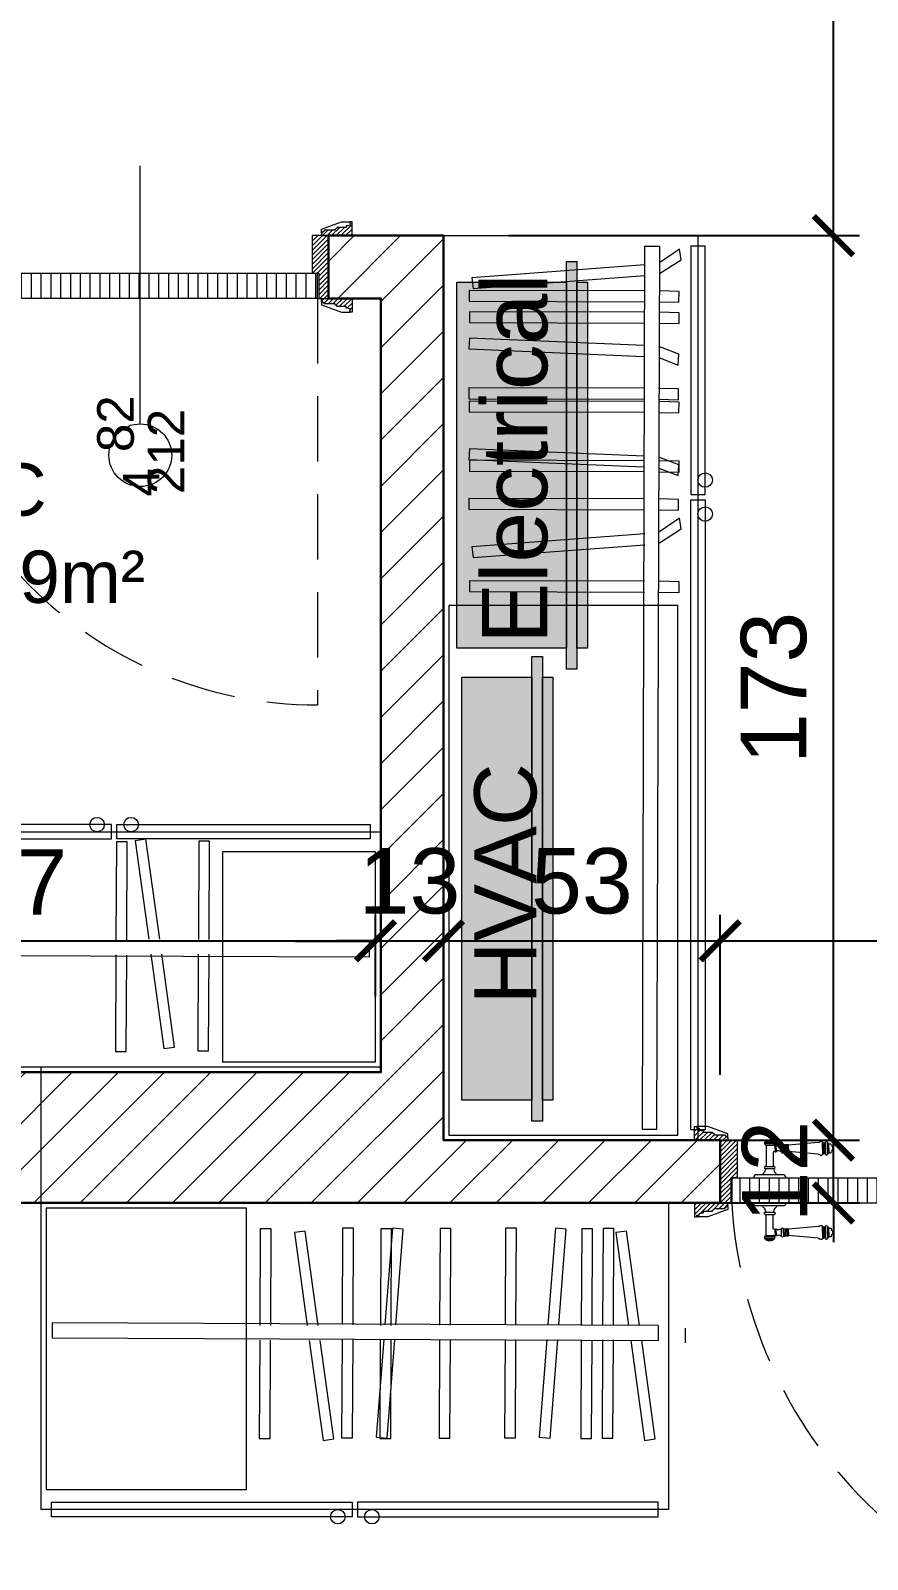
# Model space of a CAD drawing. Header units: centimetres. Extents: x 99002 to 104403, y -55119 to -48358.
# Drawn here: x 100245.4 to 100405.4, y -51680.5 to -51388.1 of the extents above; entities that cross this region are included whole.
import ezdxf

# ---------------------------------------------------------------- set-up
doc = ezdxf.new("R2010")
doc.units = ezdxf.units.CM
doc.header["$LTSCALE"] = 50
doc.header["$MEASUREMENT"] = 0
doc.linetypes.add('CACHE', pattern=[0.375, 0.25, -0.125])
doc.layers.get('0').update_dxf_attribs({"color": 8})
for name, color, linetype in [('BORD', 5, 'Continuous'), ('COTE 50ème', 1, 'Continuous'), ('TEXTE', 7, 'Continuous')]:
    doc.layers.add(name, color=color, linetype=linetype)
doc.layers.add('DEMOL', color=7, linetype='Continuous', lineweight=60, true_color=0xb38600)
doc.layers.add('KASETAT_Pen_No__176', color=7, linetype='Continuous', lineweight=15, true_color=0x93a0c6)
for name, color, linetype, lineweight in [('door', 44, 'Continuous', 5), ('KASETAT_Pen_No__22', 8, 'Continuous', 50), ('KASETAT_Pen_No__75', 6, 'Continuous', 20), ('MACONNERIE COUPE', 7, 'Continuous', 30), ('MACONNERIE HACHURE', 253, 'Continuous', 13), ('mobilimi', 8, 'Continuous', 9)]:
    doc.layers.add(name, color=color, linetype=linetype, lineweight=lineweight)
doc.styles.add('GENERATED_STYLE_1', font='arial.ttf')
doc.styles.add('RS_TEXT_1.50', font='arial.ttf', dxfattribs={"height": 12.5})
doc.styles.add('RS_TXT_50', font='arial.ttf', dxfattribs={"height": 12.5})
doc.dimstyles.new('RS_50CM_LINEAIRE', dxfattribs={"dimscale": 5, "dimtxt": 12.5, "dimasz": 1.5, "dimexe": 1, "dimexo": 2.5, "dimgap": 1, "dimtad": 1, "dimdec": 1, "dimrnd": 0.5, "dimdsep": 46, "dimtxsty": 'RS_TXT_50', "dimblk1": 'ARCHTICK', "dimblk2": 'ARCHTICK', "dimsah": 1, "dimcen": 2.5, "dimdle": 1, "dimclrt": 4, "dimadec": 0, "dimazin": 2, "dimtfac": 1, "dimtdec": 1, "dimtix": 1, "dimtmove": 2, "dimatfit": 3, "dimfxl": 1, "dimtolj": 1, "dimtzin": 0, "dimarcsym": 0})

# ---------------------------------------------------------------- blocks, each defined once
blk = doc.blocks.new('_ArchTick')
at = {"color": 0, "linetype": 'ByBlock', "const_width": 0.15}
blk.add_lwpolyline([(-0.5, -0.5), (0.5, 0.5)], dxfattribs=at)
blk = doc.blocks.new('*D997')
at = {"layer": 'COTE 50ème', "color": 0, "lineweight": -2, "ltscale": 0.5, "transparency": 16777216}
for p, q in [((100164.34, -51561.4), (100164.34, -51557.23)), ((100311.34, -51572.86), (100311.34, -51557.23)), ((100159.34, -51562.23), (100316.34, -51562.23))]:
    blk.add_line(p, q, dxfattribs=at)
at = {"layer": 'Defpoints', "color": 0, "ltscale": 0.5, "transparency": 16777216}
for p in [(100311.34, -51562.23), (100164.34, -51573.9), (100311.34, -51585.36)]:
    blk.add_point(p, dxfattribs=at)
at = {"layer": 'COTE 50ème', "color": 0, "lineweight": -2, "ltscale": 0.5, "transparency": 16777216, "xscale": 7.5, "yscale": 7.5, "zscale": 7.5, "rotation": 180}
blk.add_blockref('_ArchTick', (100164.34, -51562.23), dxfattribs=at)
at = {"layer": 'COTE 50ème', "color": 0, "lineweight": -2, "ltscale": 0.5, "transparency": 16777216, "xscale": 7.5, "yscale": 7.5, "zscale": 7.5}
blk.add_blockref('_ArchTick', (100311.34, -51562.23), dxfattribs=at)
at = {"layer": 'COTE 50ème', "color": 4, "ltscale": 0.5, "transparency": 16777216, "insert": (100237.84, -51550.95), "char_height": 12.5, "attachment_point": 5, "style": 'RS_TXT_50'}
blk.add_mtext('\\A1;147', dxfattribs=at)
blk = doc.blocks.new('*D998')
at = {"layer": 'COTE 50ème', "color": 0, "lineweight": -2, "ltscale": 0.5, "transparency": 16777216}
for p, q in [((100311.34, -51572.86), (100311.34, -51557.23)), ((100324.34, -51569.15), (100324.34, -51557.23)), ((100311.34, -51562.23), (100303.84, -51562.23)), ((100311.34, -51562.23), (100324.34, -51562.23)), ((100324.34, -51562.23), (100331.84, -51562.23))]:
    blk.add_line(p, q, dxfattribs=at)
at = {"layer": 'Defpoints', "color": 0, "ltscale": 0.5, "transparency": 16777216}
for p in [(100324.34, -51562.23), (100324.34, -51581.65), (100311.34, -51585.36)]:
    blk.add_point(p, dxfattribs=at)
at = {"layer": 'COTE 50ème', "color": 0, "lineweight": -2, "ltscale": 0.5, "transparency": 16777216, "xscale": 7.5, "yscale": 7.5, "zscale": 7.5}
blk.add_blockref('_ArchTick', (100311.34, -51562.23), dxfattribs=at)
at = {"layer": 'COTE 50ème', "color": 0, "lineweight": -2, "ltscale": 0.5, "transparency": 16777216, "xscale": 7.5, "yscale": 7.5, "zscale": 7.5, "rotation": 180}
blk.add_blockref('_ArchTick', (100324.34, -51562.23), dxfattribs=at)
at = {"layer": 'COTE 50ème', "color": 4, "ltscale": 0.5, "transparency": 16777216, "insert": (100317.84, -51550.84), "char_height": 12.5, "attachment_point": 5, "style": 'RS_TXT_50'}
blk.add_mtext('\\A1;13', dxfattribs=at)
blk = doc.blocks.new('*D999')
at = {"layer": 'COTE 50ème', "color": 0, "lineweight": -2, "ltscale": 0.5, "transparency": 16777216}
for p, q in [((100324.34, -51569.15), (100324.34, -51557.23)), ((100377.21, -51587.86), (100377.21, -51557.23)), ((100319.34, -51562.23), (100382.21, -51562.23))]:
    blk.add_line(p, q, dxfattribs=at)
at = {"layer": 'Defpoints', "color": 0, "ltscale": 0.5, "transparency": 16777216}
for p in [(100377.21, -51562.23), (100324.34, -51581.65), (100377.21, -51600.36)]:
    blk.add_point(p, dxfattribs=at)
at = {"layer": 'COTE 50ème', "color": 0, "lineweight": -2, "ltscale": 0.5, "transparency": 16777216, "xscale": 7.5, "yscale": 7.5, "zscale": 7.5, "rotation": 180}
blk.add_blockref('_ArchTick', (100324.34, -51562.23), dxfattribs=at)
at = {"layer": 'COTE 50ème', "color": 0, "lineweight": -2, "ltscale": 0.5, "transparency": 16777216, "xscale": 7.5, "yscale": 7.5, "zscale": 7.5}
blk.add_blockref('_ArchTick', (100377.21, -51562.23), dxfattribs=at)
at = {"layer": 'COTE 50ème', "color": 4, "ltscale": 0.5, "transparency": 16777216, "insert": (100350.78, -51550.84), "char_height": 12.5, "attachment_point": 5, "style": 'RS_TXT_50'}
blk.add_mtext('\\A1;53', dxfattribs=at)
blk = doc.blocks.new('*D1000')
at = {"layer": 'COTE 50ème', "color": 0, "lineweight": -2, "ltscale": 0.5, "transparency": 16777216}
for p, q in [((100377.21, -51587.86), (100377.21, -51557.23)), ((100469.34, -51587.86), (100469.34, -51557.23)), ((100372.21, -51562.23), (100474.34, -51562.23))]:
    blk.add_line(p, q, dxfattribs=at)
at = {"layer": 'Defpoints', "color": 0, "ltscale": 0.5, "transparency": 16777216}
for p in [(100469.34, -51562.23), (100377.21, -51600.36), (100469.34, -51600.36)]:
    blk.add_point(p, dxfattribs=at)
at = {"layer": 'COTE 50ème', "color": 0, "lineweight": -2, "ltscale": 0.5, "transparency": 16777216, "xscale": 7.5, "yscale": 7.5, "zscale": 7.5, "rotation": 180}
blk.add_blockref('_ArchTick', (100377.21, -51562.23), dxfattribs=at)
at = {"layer": 'COTE 50ème', "color": 0, "lineweight": -2, "ltscale": 0.5, "transparency": 16777216, "xscale": 7.5, "yscale": 7.5, "zscale": 7.5}
blk.add_blockref('_ArchTick', (100469.34, -51562.23), dxfattribs=at)
at = {"layer": 'COTE 50ème', "color": 4, "ltscale": 0.5, "transparency": 16777216, "insert": (100423.28, -51550.84), "char_height": 12.5, "attachment_point": 5, "style": 'RS_TXT_50'}
blk.add_mtext('\\A1;92', dxfattribs=at)
blk = doc.blocks.new('door900')
at = {"color": 0}
for p, q in [((-9.3, 67.7), (9.3, 67.7)), ((9.3, 65.2), (-9.3, 65.2)), ((-6.8, 71.5), (-6.8, 70.2)), ((-5.5, 71.5), (-6.8, 71.5)), ((-6.8, 70.2), (6.8, 70.2)), ((-6.8, 62.7), (-6.8, 24)), ((-6.8, 62.7), (6.8, 62.7)), ((-5.5, 71.5), (5.5, 71.5)), ((5.5, 71.5), (6.8, 71.5)), ((6.8, 71.5), (6.8, 70.2)), ((8.7, 62.7), (6.8, 62.7)), ((10.5, 56.8), (10.5, 62.5)), ((12.7, 56.8), (12.7, 62.5)), ((22.5, 63.8), (22.5, 49.8)), ((26.5, 56.8), (26.5, 63.8)), ((26.5, 63.8), (29.1, 63.8)), ((26.5, 63.8), (29.1, 63.8)), ((29.1, 63.8), (29.1, 62.8)), ((29.1, 62.8), (29.1, 56.8)), ((31.1, 62.8), (31.1, 56.8)), ((34.1, 56.8), (34.1, 62.8)), ((34.1, 62.8), (34.1, 56.8)), ((92.8, 68.1), (36.2, 62.8)), ((36.2, 56.8), (36.2, 62.8)), ((101.2, 67.3), (103.2, 68)), ((101.2, 56.8), (101.2, 67.3)), ((103.2, 68), (103.2, 67.7)), ((103.2, 56.8), (103.2, 68)), ((106.5, 68), (105.5, 67.3)), ((105.5, 56.8), (105.5, 67.3)), ((106.5, 56.8), (106.5, 68)), ((110.7, 68), (111.8, 67.3)), ((110.7, 56.8), (110.7, 68)), ((111.8, 56.8), (111.8, 67.3)), ((111.8, 66.2), (113.3, 66.2)), ((113.3, 56.8), (113.3, 66.2)), ((120.5, 56.8), (120.5, 58.6)), ((6.8, 49.1), (6.8, 24)), ((8.7, 50.9), (8.7, 50.9)), ((10.5, 56.8), (10.5, 51.1)), ((12.7, 56.8), (12.7, 51.1)), ((26.5, 56.8), (26.5, 49.8)), ((26.5, 49.8), (29.1, 49.8)), ((26.5, 49.8), (29.1, 49.8)), ((29.1, 50.8), (29.1, 56.8)), ((29.1, 50.8), (29.1, 49.8)), ((29.1, 49.8), (29.1, 49.8)), ((31.1, 50.8), (31.1, 56.8)), ((34.1, 50.8), (34.1, 56.8)), ((34.1, 56.8), (34.1, 50.8)), ((36.2, 56.8), (36.2, 50.8)), ((92.8, 45.5), (36.2, 50.8)), ((101.2, 56.8), (101.2, 46.3)), ((101.2, 46.3), (103.2, 45.7)), ((103.2, 56.8), (103.2, 46.3)), ((103.2, 45.9), (103.2, 45.7)), ((105.5, 56.8), (105.5, 46.3)), ((106.5, 45.7), (105.5, 46.3)), ((106.5, 56.8), (106.5, 45.7)), ((110.7, 56.8), (110.7, 45.7)), ((110.7, 45.7), (111.8, 46.3)), ((111.8, 56.8), (111.8, 46.3)), ((111.8, 47.5), (113.3, 47.5)), ((113.3, 56.8), (113.3, 47.5)), ((120.5, 56.8), (120.5, 55)), ((-30, 3), (-30, 0)), ((30, 0), (-30, 0)), ((27, 6), (-27, 6)), ((-8.3, 22.3), (8.3, 22.3)), ((-8.3, 18.3), (8.3, 18.3)), ((30, 3), (30, 0))]:
    blk.add_line(p, q, dxfattribs=at)
for centre, radius, start, end in [((-9.3, 66.5), 1.25, 90, 270), ((-6.8, 67.7), 2.51, 90.115, 179.885), ((-6.8, 65.2), 2.51, 180.115, 269.885), ((0, 64), 9.29, 53.4104, 126.5896), ((6.8, 67.7), 2.51, 0.115, 89.885), ((6.8, 65.2), 2.51, 270.115, 359.885), ((8.6, 64.9), 2.15, 272.7029, 297.6142), ((9.3, 66.5), 1.25, 270, 90), ((10, 62.5), 0.561, 3.7097, 127.9634), ((11.6, 62.5), 1.1, 0.0106, 179.9894), ((16.7, 70.5), 8.83, 243.5466, 311.3694), ((24.5, 63.7), 2.01, 4.1469, 175.8531), ((30.1, 62.8), 1.03, 0, 180.0014), ((32.6, 62.8), 1.48, 0, 180), ((35.2, 62.8), 1.03, 0, 180), ((32.6, 62.8), 1.48, 1.563306237032948e-10, 2.08440831604393e-10), ((93.1, 72.5), 4.4, 266.3976, 315.6468), ((98.3, 67.4), 2.89, 358.3861, 135.6468), ((104.3, 67.6), 1.15, 170.914, 348.1019), ((108.6, 68), 2.1, 0, 180), ((115.5, 62.5), 2.84, 13.4568, 140.4953), ((127.9, 65.2), 9.88, 191.9991, 221.6757), ((120.5, 56.8), 1.79, 0, 90), ((8.7, 49), 1.91, 88.7426, 178.1515), ((8.6, 48.8), 2.15, 62.3858, 87.2971), ((10, 51.1), 0.561, 232.0366, 356.2903), ((11.6, 51.1), 1.1, 180.0106, 359.9894), ((16.7, 43.2), 8.83, 48.6306, 116.4534), ((24.5, 50), 2.01, 184.1469, 355.8531), ((30.1, 50.8), 1.03, 179.9972, 0), ((32.6, 50.8), 1.48, 180, 0), ((35.2, 50.8), 1.03, 180, 0), ((93.1, 41.1), 4.4, 44.3532, 93.6024), ((98.3, 46.2), 2.89, 224.3532, 1.6139), ((104.3, 46.1), 1.15, 11.8981, 189.086), ((108.6, 45.7), 2.1, 180, 0), ((115.5, 51.2), 2.84, 219.5047, 346.5432), ((127.9, 48.5), 9.88, 138.3243, 168.0009), ((120.5, 56.8), 1.79, 270, 0), ((-27, 3), 3, 90, 180), ((-6.8, 6), 6, 130.5908, 180), ((-16.6, 16.6), 8.41, 314.3689, 12.0705), ((-8.3, 20.3), 2, 90, 270), ((-8.5, 24), 1.71, 275.059, 359.7825), ((8.5, 24), 1.71, 180.2175, 264.941), ((16.6, 16.6), 8.41, 167.9295, 225.6311), ((8.3, 20.3), 2, 270, 90), ((6.8, 6), 6, 0, 49.4092), ((27, 3), 3, 0, 90)]:
    blk.add_arc(centre, radius, start, end, dxfattribs=at)
blk = doc.blocks.new('*D1020')
at = {"layer": 'COTE 50ème', "color": 0, "lineweight": -2, "ltscale": 0.5, "transparency": 16777216}
for p, q in [((99929.34, -51670.82), (99929.34, -51709.55)), ((99924.34, -51704.55), (100484.34, -51704.55)), ((100479.34, -51707.13), (100479.34, -51709.55))]:
    blk.add_line(p, q, dxfattribs=at)
at = {"layer": 'Defpoints', "color": 0, "ltscale": 0.5, "transparency": 16777216}
for p in [(99929.34, -51658.32), (100479.34, -51694.63), (100479.34, -51704.55)]:
    blk.add_point(p, dxfattribs=at)
at = {"layer": 'COTE 50ème', "color": 0, "lineweight": -2, "ltscale": 0.5, "transparency": 16777216, "xscale": 7.5, "yscale": 7.5, "zscale": 7.5, "rotation": 180}
blk.add_blockref('_ArchTick', (99929.34, -51704.55), dxfattribs=at)
at = {"layer": 'COTE 50ème', "color": 0, "lineweight": -2, "ltscale": 0.5, "transparency": 16777216, "xscale": 7.5, "yscale": 7.5, "zscale": 7.5}
blk.add_blockref('_ArchTick', (100479.34, -51704.55), dxfattribs=at)
at = {"layer": 'COTE 50ème', "color": 4, "ltscale": 0.5, "transparency": 16777216, "insert": (100204.34, -51693.17), "char_height": 12.5, "attachment_point": 5, "style": 'RS_TXT_50'}
blk.add_mtext('\\A1;550', dxfattribs=at)
blk = doc.blocks.new('*D1092')
at = {"layer": 'COTE 50ème', "color": 0, "lineweight": -2, "ltscale": 0.5, "transparency": 16777216}
for p, q in [((100398.88, -51600.36), (100398.88, -51592.86)), ((100363.28, -51600.36), (100403.88, -51600.36)), ((100398.88, -51612.36), (100398.88, -51600.36)), ((100366.3, -51612.36), (100403.88, -51612.36)), ((100398.88, -51612.36), (100398.88, -51619.86))]:
    blk.add_line(p, q, dxfattribs=at)
at = {"layer": 'Defpoints', "color": 0, "ltscale": 0.5, "transparency": 16777216}
for p in [(100350.78, -51600.36), (100398.88, -51600.36), (100353.8, -51612.36)]:
    blk.add_point(p, dxfattribs=at)
at = {"layer": 'COTE 50ème', "color": 0, "lineweight": -2, "ltscale": 0.5, "transparency": 16777216, "xscale": 7.5, "yscale": 7.5, "zscale": 7.5}
for p, rotation in [((100398.88, -51600.36), 270), ((100398.88, -51612.36), 90)]:
    blk.add_blockref('_ArchTick', p, dxfattribs=dict(at, rotation=rotation))
at = {"layer": 'COTE 50ème', "color": 4, "ltscale": 0.5, "transparency": 16777216, "insert": (100387.61, -51606.36), "char_height": 12.5, "attachment_point": 5, "rotation": 90, "style": 'RS_TXT_50'}
blk.add_mtext('\\A1;12', dxfattribs=at)
blk = doc.blocks.new('*D1093')
at = {"layer": 'COTE 50ème', "color": 0, "lineweight": -2, "ltscale": 0.5, "transparency": 16777216}
for p, q in [((100398.88, -51605.36), (100398.88, -51422.36)), ((100336.84, -51427.36), (100403.88, -51427.36)), ((100363.28, -51600.36), (100403.88, -51600.36))]:
    blk.add_line(p, q, dxfattribs=at)
at = {"layer": 'Defpoints', "color": 0, "ltscale": 0.5, "transparency": 16777216}
for p in [(100324.34, -51427.36), (100398.88, -51427.36), (100350.78, -51600.36)]:
    blk.add_point(p, dxfattribs=at)
at = {"layer": 'COTE 50ème', "color": 0, "lineweight": -2, "ltscale": 0.5, "transparency": 16777216, "xscale": 7.5, "yscale": 7.5, "zscale": 7.5}
for p, rotation in [((100398.88, -51427.36), 90), ((100398.88, -51600.36), 270)]:
    blk.add_blockref('_ArchTick', p, dxfattribs=dict(at, rotation=rotation))
at = {"layer": 'COTE 50ème', "color": 4, "ltscale": 0.5, "transparency": 16777216, "insert": (100387.5, -51513.86), "char_height": 12.5, "attachment_point": 5, "rotation": 90, "style": 'RS_TXT_50'}
blk.add_mtext('\\A1;173', dxfattribs=at)
blk = doc.blocks.new('*D1094')
at = {"layer": 'COTE 50ème', "color": 0, "lineweight": -2, "ltscale": 0.5, "transparency": 16777216}
for p, q in [((100398.88, -51432.36), (100398.88, -51312.36)), ((100406.33, -51317.36), (100393.88, -51317.36)), ((100336.84, -51427.36), (100403.88, -51427.36))]:
    blk.add_line(p, q, dxfattribs=at)
at = {"layer": 'Defpoints', "color": 0, "ltscale": 0.5, "transparency": 16777216}
for p in [(100398.88, -51317.36), (100418.83, -51317.36), (100324.34, -51427.36)]:
    blk.add_point(p, dxfattribs=at)
at = {"layer": 'COTE 50ème', "color": 0, "lineweight": -2, "ltscale": 0.5, "transparency": 16777216, "xscale": 7.5, "yscale": 7.5, "zscale": 7.5}
for p, rotation in [((100398.88, -51317.36), 90), ((100398.88, -51427.36), 270)]:
    blk.add_blockref('_ArchTick', p, dxfattribs=dict(at, rotation=rotation))
at = {"layer": 'COTE 50ème', "color": 4, "ltscale": 0.5, "transparency": 16777216, "insert": (100387.5, -51372.36), "char_height": 12.5, "attachment_point": 5, "rotation": 90, "style": 'RS_TXT_50'}
blk.add_mtext('\\A1;110', dxfattribs=at)

msp = doc.modelspace()

# ---------------------------------------------------------------- hatches: boundary and pattern name
at = {"layer": 'door'}
h = msp.add_hatch(dxfattribs=at)
h.set_pattern_fill('ANSI31', color=256, scale=5, angle=1080)
h.set_pattern_definition([(45, (-47596.91494, 3877.60796), (-0.4419417382, 0.4419417382), [])])
edge = h.paths.add_edge_path()
edge.add_line((100306.09, -51425.48), (100305.68, -51425.48))
edge.add_line((100305.68, -51425.48), (100305.68, -51425.79))
edge.add_line((100305.68, -51425.79), (100303.91, -51425.79))
edge.add_line((100303.91, -51425.79), (100303.91, -51426))
edge.add_arc((100303.91, -51426.31), 0.314, 450, 540)
edge.add_line((100303.6, -51426.31), (100301.5, -51426.31))
edge.add_line((100301.5, -51426.31), (100301.5, -51426.52))
edge.add_arc((100301.5, -51426.84), 0.314, 450, 540)
edge.add_line((100301.19, -51426.84), (100300.98, -51426.84))
edge.add_line((100300.98, -51426.84), (100300.98, -51427.36))
edge.add_line((100300.98, -51427.36), (100306.84, -51427.36))
edge.add_line((100306.84, -51427.36), (100306.84, -51424.74))
edge.add_line((100306.84, -51424.74), (100306.43, -51424.74))
edge.add_line((100306.43, -51424.74), (100306.43, -51425.06))
edge.add_line((100306.43, -51425.06), (100306.51, -51425.06))
edge.add_arc((100306.09, -51425.06), 0.419, 270, 360, ccw=False)
h.paths.add_polyline_path([(100302.34, -51427.36), (100299.2, -51427.36), (100299.2, -51434.54), (100300.46, -51434.54), (100300.46, -51439.36), (100302.34, -51439.36)])
edge = h.paths.add_edge_path()
edge.add_line((100306.09, -51441.25), (100305.68, -51441.25))
edge.add_line((100305.68, -51441.25), (100305.68, -51440.93))
edge.add_line((100305.68, -51440.93), (100303.91, -51440.93))
edge.add_line((100303.91, -51440.93), (100303.91, -51440.72))
edge.add_arc((100303.91, -51440.41), 0.314, 180, 270, ccw=False)
edge.add_line((100303.6, -51440.41), (100301.5, -51440.41))
edge.add_line((100301.5, -51440.41), (100301.5, -51440.2))
edge.add_arc((100301.5, -51439.89), 0.314, 180, 270, ccw=False)
edge.add_line((100301.19, -51439.89), (100300.98, -51439.89))
edge.add_line((100300.98, -51439.89), (100300.98, -51439.36))
edge.add_line((100300.98, -51439.36), (100306.84, -51439.36))
edge.add_line((100306.84, -51439.36), (100306.84, -51441.98))
edge.add_line((100306.84, -51441.98), (100306.43, -51441.98))
edge.add_line((100306.43, -51441.98), (100306.43, -51441.67))
edge.add_line((100306.43, -51441.67), (100306.51, -51441.67))
edge.add_arc((100306.09, -51441.67), 0.419, 360, 450)
h = msp.add_hatch(dxfattribs=at)
h.set_pattern_fill('ANSI31', color=256, scale=15, angle=585)
h.set_pattern_definition([(270, (145901.7883, 47925.0404), (1.875, -2e-15), [])])
h.paths.add_polyline_path([(100300.25, -51434.6), (100222.45, -51434.6), (100222.45, -51439.31), (100300.25, -51439.31)])
h = msp.add_hatch(dxfattribs=at)
h.set_pattern_fill('ANSI31', color=256, scale=5, angle=1080)
h.set_pattern_definition([(45, (-46284.5816, 13486.6811), (-0.4419417382, 0.4419417382), [])])
h.paths.add_polyline_path([(100377.34, -51600.36), (100380.48, -51600.36), (100380.48, -51607.54), (100379.23, -51607.54), (100379.23, -51612.36), (100377.34, -51612.36)])
edge = h.paths.add_edge_path()
edge.add_line((100373.59, -51598.48), (100374.01, -51598.48))
edge.add_line((100374.01, -51598.48), (100374.01, -51598.79))
edge.add_line((100374.01, -51598.79), (100375.77, -51598.79))
edge.add_line((100375.77, -51598.79), (100375.77, -51599))
edge.add_arc((100375.77, -51599.31), 0.314, 0, 90, ccw=False)
edge.add_line((100376.08, -51599.31), (100378.18, -51599.31))
edge.add_line((100378.18, -51599.31), (100378.18, -51599.52))
edge.add_arc((100378.18, -51599.84), 0.314, 0, 90, ccw=False)
edge.add_line((100378.49, -51599.84), (100378.7, -51599.84))
edge.add_line((100378.7, -51599.84), (100378.7, -51600.36))
edge.add_line((100378.7, -51600.36), (100372.34, -51600.36))
edge.add_line((100372.34, -51600.36), (100372.34, -51597.74))
edge.add_line((100372.34, -51597.74), (100372.75, -51597.74))
edge.add_line((100372.75, -51597.74), (100372.75, -51598.06))
edge.add_line((100372.75, -51598.06), (100373.17, -51598.06))
edge.add_arc((100373.59, -51598.06), 0.419, 180, 270)
edge = h.paths.add_edge_path()
edge.add_line((100373.59, -51614.25), (100374.01, -51614.25))
edge.add_line((100374.01, -51614.25), (100374.01, -51613.93))
edge.add_line((100374.01, -51613.93), (100375.77, -51613.93))
edge.add_line((100375.77, -51613.93), (100375.77, -51613.72))
edge.add_arc((100375.77, -51613.41), 0.314, 270, 360)
edge.add_line((100376.08, -51613.41), (100378.18, -51613.41))
edge.add_line((100378.18, -51613.41), (100378.18, -51613.2))
edge.add_arc((100378.18, -51612.89), 0.314, 270, 360)
edge.add_line((100378.49, -51612.89), (100378.7, -51612.89))
edge.add_line((100378.7, -51612.89), (100378.7, -51612.36))
edge.add_line((100378.7, -51612.36), (100372.34, -51612.36))
edge.add_line((100372.34, -51612.36), (100372.34, -51614.98))
edge.add_line((100372.34, -51614.98), (100372.75, -51614.98))
edge.add_line((100372.75, -51614.98), (100372.75, -51614.67))
edge.add_line((100372.75, -51614.67), (100373.17, -51614.67))
edge.add_arc((100373.59, -51614.67), 0.419, 90, 180, ccw=False)
h = msp.add_hatch(dxfattribs=at)
h.set_pattern_fill('ANSI31', color=256, scale=15, angle=585)
h.set_pattern_definition([(270, (147224.1335, 57534.1135), (1.875, -2e-15), [])])
h.paths.add_polyline_path([(100467.25, -51607.6), (100379.44, -51607.6), (100379.44, -51612.31), (100467.25, -51612.31)])
at = {"layer": 'KASETAT_Pen_No__176', "linetype": 'Continuous', "lineweight": 0, "true_color": 0x2776bb}
msp.add_hatch(color=152, dxfattribs=at).paths.add_polyline_path([(100351.84, -51436.28), (100351.84, -51506.28), (100349.84, -51506.28), (100349.84, -51510.28), (100347.84, -51510.28), (100347.84, -51506.28), (100326.84, -51506.28), (100326.84, -51436.28), (100347.84, -51436.28), (100347.84, -51432.28), (100349.84, -51432.28), (100349.84, -51436.28)])
at = {"layer": 'KASETAT_Pen_No__75', "linetype": 'Continuous', "lineweight": 0, "true_color": 0xbf00bf}
msp.add_hatch(color=212, dxfattribs=at).paths.add_polyline_path([(100345.24, -51511.82), (100345.24, -51592.72), (100343.24, -51592.72), (100343.24, -51596.72), (100341.24, -51596.72), (100341.24, -51592.72), (100327.84, -51592.72), (100327.84, -51511.82), (100341.24, -51511.82), (100341.24, -51507.82), (100343.24, -51507.82), (100343.24, -51511.82)])
at = {"layer": 'MACONNERIE HACHURE'}
h = msp.add_hatch(dxfattribs=at)
h.set_pattern_fill('ANSI31', color=256, scale=50, style=0)
h.set_pattern_definition([(45, (0, 5835.283), (-4.41941738, 4.41941738), [])])
h.paths.add_polyline_path([(101144.34, -51327.36), (101124.34, -51327.36), (101124.34, -51297.36), (101144.34, -51297.36)])
h.paths.add_polyline_path([(100644.34, -51327.36), (100664.34, -51327.36), (100664.34, -51297.36), (100644.34, -51297.36)])
h.paths.add_polyline_path([(101224.34, -50332.36), (101199.34, -50332.36), (101199.34, -50238.36), (101224.34, -50238.36)])
h.paths.add_polyline_path([(101224.34, -50357.36), (101199.34, -50357.36), (101199.34, -50513.36), (101147.34, -50513.36), (101147.34, -50535.36), (101159.34, -50535.36), (101159.34, -50525.36), (101284.34, -50525.36), (101284.34, -50513.36), (101224.34, -50513.36)])
h.paths.add_polyline_path([(100564.34, -50332.36), (100589.34, -50332.36), (100589.34, -50238.36), (100564.34, -50238.36)])
h.paths.add_polyline_path([(101329.34, -50332.36), (101499.34, -50332.36), (101499.34, -50357.36), (101329.34, -50357.36)])
h.paths.add_polyline_path([(101624.34, -49932.36), (101524.34, -49932.36), (101524.34, -49907.36), (101624.34, -49907.36)])
h.paths.add_polyline_path([(101284.34, -49932.36), (101344.34, -49932.36), (101344.34, -49907.36), (101259.34, -49907.36), (101259.34, -49972.36), (101224.34, -49972.36), (101224.34, -49997.36), (101284.34, -49997.36)])
h.paths.add_polyline_path([(101964.34, -50062.36), (101964.34, -49997.36), (101859.34, -49997.36), (101859.34, -49932.36), (101804.34, -49932.36), (101804.34, -49907.36), (101884.34, -49907.36), (101884.34, -49972.36), (101994.34, -49972.36), (101994.34, -50037.36), (102012.19, -50037.36), (102012.19, -50062.36)])
h.paths.add_polyline_path([(101994.34, -50332.36), (101969.34, -50332.36), (101969.34, -50299.36), (101994.34, -50299.36)])
h.paths.add_polyline_path([(100164.34, -49932.36), (100264.34, -49932.36), (100264.34, -49907.36), (100164.34, -49907.36)])
h.paths.add_polyline_path([(100504.34, -49932.36), (100444.34, -49932.36), (100444.34, -49907.36), (100529.34, -49907.36), (100529.34, -49972.36), (100564.34, -49972.36), (100564.34, -49997.36), (100504.34, -49997.36)])
h.paths.add_polyline_path([(99824.34, -50062.36), (99824.34, -49997.36), (99929.34, -49997.36), (99929.34, -49932.36), (99984.34, -49932.36), (99984.34, -49907.36), (99904.34, -49907.36), (99904.34, -49972.36), (99794.34, -49972.36), (99794.34, -50037.36), (99776.49, -50037.36), (99776.49, -50062.36)])
h.paths.add_polyline_path([(99794.34, -50332.36), (99819.34, -50332.36), (99819.34, -50299.36), (99794.34, -50299.36)])
h.paths.add_polyline_path([(100121.34, -50332.36), (100104.34, -50332.21), (100104.34, -50357.21), (100121.34, -50357.36)])
h.paths.add_polyline_path([(101667.34, -50332.36), (101684.34, -50332.21), (101684.34, -50357.21), (101667.34, -50357.36)])
h.paths.add_polyline_path([(101969.34, -50417.36), (101994.34, -50417.36), (101994.34, -50357.36), (101969.34, -50357.36)])
h.paths.add_polyline_path([(101499.34, -51305.36), (101509.34, -51305.36), (101509.34, -51317.36), (101469.34, -51317.36), (101469.34, -51305.36), (101479.34, -51305.36), (101479.34, -50987.36), (101309.34, -50987.36), (101309.34, -51305.36), (101387.35, -51305.36), (101387.35, -51317.36), (101289.34, -51317.36), (101289.34, -50957.36), (101859.34, -50957.36), (101859.34, -50912.36), (101884.34, -50912.36), (101884.34, -50962.36), (101994.34, -50962.36), (101994.34, -50982.36), (101884.34, -50982.36), (101884.34, -51032.36), (101859.34, -51032.36), (101859.34, -50987.36), (101499.34, -50987.36)])
h.paths.add_polyline_path([(100459.34, -50332.36), (100289.34, -50332.36), (100289.34, -50357.36), (100459.34, -50357.36)])
h.paths.add_polyline_path([(100164.34, -50363.36), (100164.34, -50358.36), (100216.34, -50358.36), (100216.34, -50357.36), (100221.34, -50357.36), (100221.34, -50363.36)])
h.paths.add_polyline_path([(100714.18, -51192.36), (100664.34, -51192.36), (100664.34, -51152.36), (100714.18, -51152.36)])
h.paths.add_polyline_path([(100874.34, -51192.36), (100834.34, -51192.36), (100834.34, -51152.36), (100874.34, -51152.36)])
h.paths.add_polyline_path([(100734.34, -51547.36), (100644.34, -51547.36), (100644.34, -51487.36), (100491.34, -51487.36), (100491.34, -51750.36), (100479.34, -51750.36), (100479.34, -51612.36), (100469.34, -51612.36), (100469.34, -51600.36), (100479.34, -51600.36), (100479.34, -51462.36), (100644.34, -51462.36), (100644.34, -51427.36), (100664.34, -51427.36), (100664.34, -51511.36), (100734.34, -51511.36), (100734.34, -51462.36), (100769.34, -51462.36), (100769.34, -51482.36), (100759.34, -51482.36), (100759.34, -51532.36), (100734.34, -51532.36), (100734.34, -51516.36), (100664.34, -51516.36), (100664.34, -51542.36), (100734.34, -51542.36)])
h.paths.add_polyline_path([(99929.34, -51940.47), (99904.34, -51940.47), (99904.34, -51987.36), (99929.34, -51987.36)])
h.paths.add_polyline_path([(100289.34, -51305.36), (100279.34, -51305.36), (100279.34, -51317.36), (100319.34, -51317.36), (100319.34, -51305.36), (100309.34, -51305.36), (100309.34, -50987.36), (100479.34, -50987.36), (100479.34, -51305.36), (100401.33, -51305.36), (100401.33, -51317.36), (100499.34, -51317.36), (100499.34, -50957.36), (99929.34, -50957.36), (99929.34, -50912.36), (99904.34, -50912.36), (99904.34, -50962.36), (99794.34, -50962.36), (99794.34, -50982.36), (99904.34, -50982.36), (99904.34, -51032.36), (99929.34, -51032.36), (99929.34, -50987.36), (100289.34, -50987.36)])
h.paths.add_polyline_path([(99819.34, -50417.36), (99794.34, -50417.36), (99794.34, -50357.36), (99819.34, -50357.36)])
h.paths.add_polyline_path([(100564.34, -50357.36), (100589.34, -50357.36), (100589.34, -50513.36), (100641.34, -50513.36), (100641.34, -50535.36), (100629.34, -50535.36), (100629.34, -50525.36), (100504.34, -50525.36), (100504.34, -50513.36), (100564.34, -50513.36)])
h.paths.add_polyline_path([(100589.34, -50162.36), (100589.34, -50142.36), (100639.34, -50142.36), (100639.34, -50022.36), (100664.34, -50022.36), (100664.34, -50137.36), (100681.84, -50137.36), (100681.84, -50162.36)])
h.paths.add_polyline_path([(99929.34, -51612.36), (99929.34, -51670.47), (99904.34, -51670.47), (99904.34, -51617.36), (99794.34, -51617.36), (99794.34, -51527.36), (99819.34, -51527.36), (99819.34, -51592.36), (100152.34, -51592.36), (100152.34, -51419.36), (100164.34, -51419.36), (100164.34, -51427.36), (100220.34, -51427.36), (100220.34, -51439.36), (100164.34, -51439.36), (100164.34, -51587.36), (100312.34, -51587.36), (100312.34, -51439.36), (100302.34, -51439.36), (100302.34, -51427.36), (100324.34, -51427.36), (100324.34, -51600.36), (100377.21, -51600.36), (100377.21, -51612.36)])
h.paths.add_polyline_path([(100164.34, -51285.36), (100164.34, -51305.36), (100187.34, -51305.36), (100187.34, -51317.36), (100164.34, -51317.36), (100164.34, -51327.36), (100152.34, -51327.36), (100152.34, -51297.36), (99929.34, -51297.36), (99929.34, -51285.36)])
h.paths.add_polyline_path([(100729.34, -50647.36), (100729.34, -50635.36), (100641.34, -50635.36), (100641.34, -50627.36), (100629.34, -50627.36), (100629.34, -50647.36)])
h.paths.add_polyline_path([(99819.34, -51297.36), (99794.34, -51297.36), (99794.34, -51347.36), (99819.34, -51347.36)])
h.paths.add_polyline_path([(99819.34, -50647.36), (99794.34, -50647.36), (99794.34, -50597.36), (99819.34, -50597.36)])
h.paths.add_polyline_path([(99929.34, -51247.36), (99904.34, -51247.36), (99904.34, -51192.47), (99929.34, -51192.47)], flags=17)
h.paths.add_polyline_path([(99929.34, -50697.36), (99904.34, -50697.36), (99904.34, -50752.25), (99929.34, -50752.25)])
h.paths.add_polyline_path([(101074.51, -51192.36), (101124.34, -51192.36), (101124.34, -51152.36), (101074.51, -51152.36)])
h.paths.add_polyline_path([(100914.34, -51192.36), (100954.34, -51192.36), (100954.34, -51152.36), (100914.34, -51152.36)])
h.paths.add_polyline_path([(100759.34, -52012.36), (100779.34, -52012.36), (100779.34, -52037.36), (100759.34, -52037.36)])
h.paths.add_polyline_path([(100444.34, -52012.36), (100444.34, -52037.36), (100624.34, -52037.36), (100624.34, -52012.36), (100491.34, -52012.36), (100491.34, -51842.36), (100479.34, -51842.36), (100479.34, -52012.36)])
h.paths.add_polyline_path([(101054.34, -51547.36), (101144.34, -51547.36), (101144.34, -51487.36), (101297.34, -51487.36), (101297.34, -51752.36), (101309.34, -51752.36), (101309.34, -51612.36), (101319.34, -51612.36), (101319.34, -51600.36), (101309.34, -51600.36), (101309.34, -51462.36), (101144.34, -51462.36), (101144.34, -51427.36), (101124.34, -51427.36), (101124.34, -51511.36), (101054.34, -51511.36), (101054.34, -51462.36), (100869.34, -51462.36), (100869.34, -51482.36), (101029.34, -51482.36), (101029.34, -51532.36), (101054.34, -51532.36), (101054.34, -51516.36), (101124.34, -51516.36), (101124.34, -51542.36), (101054.34, -51542.36)])
h.paths.add_polyline_path([(101859.34, -51940.47), (101884.34, -51940.47), (101884.34, -51987.36), (101859.34, -51987.36)])
h.paths.add_polyline_path([(100879.34, -50162.36), (100861.84, -50162.36), (100861.84, -50137.36), (100879.34, -50137.36), (100879.34, -49972.36), (100909.34, -49972.36), (100909.34, -50137.36), (100926.84, -50137.36), (100926.84, -50162.36), (100909.34, -50162.36), (100909.34, -50635.36), (100977.34, -50635.36), (100977.34, -50647.36), (100909.34, -50647.36), (100909.34, -50822.36), (100879.34, -50822.36), (100879.34, -50647.36), (100811.34, -50647.36), (100811.34, -50635.36), (100879.34, -50635.36)])
h.paths.add_polyline_path([(101199.34, -50162.36), (101199.34, -50142.36), (101149.34, -50142.36), (101149.34, -50022.36), (101124.34, -50022.36), (101124.34, -50137.36), (101106.84, -50137.36), (101106.84, -50162.36)])
h.paths.add_polyline_path([(99929.34, -52012.36), (99984.34, -52012.36), (99984.34, -52037.36), (99929.34, -52037.36)])
h.paths.add_polyline_path([(100164.34, -52012.36), (100164.34, -52037.36), (100264.34, -52037.36), (100264.34, -52012.36)])
h.paths.add_polyline_path([(100879.34, -52012.36), (101029.34, -52012.36), (101029.34, -52037.36), (100879.34, -52037.36)])
h.paths.add_polyline_path([(101164.34, -52012.36), (101297.34, -52012.36), (101297.34, -51842.36), (101309.34, -51842.36), (101309.34, -52012.36), (101859.34, -52012.36), (101859.34, -52037.36), (101164.34, -52037.36)])
h.paths.add_polyline_path([(101859.34, -51612.36), (101859.34, -51670.47), (101884.34, -51670.47), (101884.34, -51617.36), (101994.34, -51617.36), (101994.34, -51527.36), (101969.34, -51527.36), (101969.34, -51592.36), (101636.34, -51592.36), (101636.34, -51419.36), (101624.34, -51419.36), (101624.34, -51427.36), (101568.34, -51427.36), (101568.34, -51439.36), (101624.34, -51439.36), (101624.34, -51587.36), (101476.34, -51587.36), (101476.34, -51439.36), (101486.34, -51439.36), (101486.34, -51427.36), (101464.34, -51427.36), (101464.34, -51600.36), (101411.48, -51600.36), (101411.48, -51612.36)])
h.paths.add_polyline_path([(101624.34, -51285.36), (101624.34, -51305.36), (101601.34, -51305.36), (101601.34, -51317.36), (101624.34, -51317.36), (101624.34, -51327.36), (101636.34, -51327.36), (101636.34, -51297.36), (101859.34, -51297.36), (101859.34, -51285.36)])
h.paths.add_polyline_path([(101059.34, -50647.36), (101059.34, -50635.36), (101147.34, -50635.36), (101147.34, -50627.36), (101159.34, -50627.36), (101159.34, -50647.36)])
h.paths.add_polyline_path([(101969.34, -51297.36), (101994.34, -51297.36), (101994.34, -51347.36), (101969.34, -51347.36)])
h.paths.add_polyline_path([(101969.34, -50647.36), (101994.34, -50647.36), (101994.34, -50597.36), (101969.34, -50597.36)])
h.paths.add_polyline_path([(101859.34, -51247.36), (101884.34, -51247.36), (101884.34, -51192.47), (101859.34, -51192.47)], flags=17)
h.paths.add_polyline_path([(101859.34, -50697.36), (101884.34, -50697.36), (101884.34, -50752.25), (101859.34, -50752.25)])

# ---------------------------------------------------------------- linework, layer by layer
at = {"layer": 'BORD', "lineweight": 5, "ltscale": 0.5}
msp.add_lwpolyline([(100152.37, -51612.36), (100247.37, -51612.36), (100247.37, -51586.36), (100152.37, -51586.36)], close=True, dxfattribs=at)
at = {"layer": 'door'}
msp.add_line((100266.35, -51463.36), (100266.35, -51414.04), dxfattribs=at)
at = {"layer": 'door', "linetype": 'CACHE'}
msp.add_line((100300.25, -51439.31), (100300.25, -51517.11), dxfattribs=at)
at = {"layer": 'door'}
for points in [[(100306.09, -51425.48), (100305.68, -51425.48), (100305.68, -51425.79), (100303.91, -51425.79), (100303.91, -51426, 0.414214), (100303.6, -51426.31), (100301.5, -51426.31), (100301.5, -51426.52, 0.414214), (100301.19, -51426.84), (100300.98, -51426.84), (100300.98, -51427.36), (100306.84, -51427.36), (100306.84, -51424.74), (100306.43, -51424.74), (100306.43, -51425.06), (100306.51, -51425.06, -0.414214), (100306.09, -51425.48)], [(100306.09, -51441.25), (100305.68, -51441.25), (100305.68, -51440.93), (100303.91, -51440.93), (100303.91, -51440.72, -0.414214), (100303.6, -51440.41), (100301.5, -51440.41), (100301.5, -51440.2, -0.414214), (100301.19, -51439.89), (100300.98, -51439.89), (100300.98, -51439.36), (100306.84, -51439.36), (100306.84, -51441.98), (100306.43, -51441.98), (100306.43, -51441.67), (100306.51, -51441.67, 0.414214), (100306.09, -51441.25)], [(100373.59, -51598.48), (100374.01, -51598.48), (100374.01, -51598.79), (100375.77, -51598.79), (100375.77, -51599, -0.414214), (100376.08, -51599.31), (100378.18, -51599.31), (100378.18, -51599.52, -0.414214), (100378.49, -51599.84), (100378.7, -51599.84), (100378.7, -51600.36), (100372.34, -51600.36), (100372.34, -51597.74), (100372.75, -51597.74), (100372.75, -51598.06), (100373.17, -51598.06, 0.414214), (100373.59, -51598.48)], [(100373.59, -51614.25), (100374.01, -51614.25), (100374.01, -51613.93), (100375.77, -51613.93), (100375.77, -51613.72, 0.414214), (100376.08, -51613.41), (100378.18, -51613.41), (100378.18, -51613.2, 0.414214), (100378.49, -51612.89), (100378.7, -51612.89), (100378.7, -51612.36), (100372.34, -51612.36), (100372.34, -51614.98), (100372.75, -51614.98), (100372.75, -51614.67), (100373.17, -51614.67, -0.414214), (100373.59, -51614.25)]]:
    msp.add_lwpolyline(points, format="xyb", dxfattribs=at)
for points in [[(100300.98, -51426.84), (100300.98, -51426.11), (100304.84, -51424.74), (100306.43, -51424.74)], [(100302.34, -51427.36), (100299.2, -51427.36), (100299.2, -51434.54), (100300.46, -51434.54), (100300.46, -51439.36), (100302.34, -51439.36), (100302.34, -51427.36)], [(100300.25, -51434.6), (100222.45, -51434.6), (100222.45, -51439.31), (100300.25, -51439.31), (100300.25, -51434.6)], [(100300.98, -51439.89), (100300.98, -51440.62), (100304.84, -51441.98), (100306.43, -51441.98)], [(100378.7, -51599.84), (100378.7, -51599.11), (100374.85, -51597.74), (100372.75, -51597.74)], [(100377.34, -51600.36), (100380.48, -51600.36), (100380.48, -51607.54), (100379.23, -51607.54), (100379.23, -51612.36), (100377.34, -51612.36), (100377.34, -51600.36)], [(100467.25, -51607.6), (100379.44, -51607.6), (100379.44, -51612.31), (100467.25, -51612.31), (100467.25, -51607.6)], [(100378.7, -51612.89), (100378.7, -51613.62), (100374.85, -51614.98), (100372.75, -51614.98)]]:
    msp.add_lwpolyline(points, dxfattribs=at)
msp.add_circle((100266.35, -51469.36), 6, dxfattribs=at)
at = {"layer": 'door', "linetype": 'CACHE'}
for centre, radius, start, end in [((100300.25, -51439.31), 77.8, 180, 270), ((100467.34, -51607.37), 88.04, 183.2184, 269.9417)]:
    msp.add_arc(centre, radius, start, end, dxfattribs=at)
at = {"layer": 'KASETAT_Pen_No__22', "color": 32, "linetype": 'Continuous', "lineweight": 0, "true_color": 0xcd6928}
for p, q in [((100347.84, -51510.28), (100347.84, -51432.28)), ((100347.84, -51432.28), (100349.84, -51432.28)), ((100349.84, -51432.28), (100349.84, -51510.28)), ((100326.84, -51506.28), (100326.84, -51436.28)), ((100326.84, -51436.28), (100347.84, -51436.28)), ((100347.84, -51436.28), (100347.84, -51506.28)), ((100349.84, -51506.28), (100349.84, -51436.28)), ((100349.84, -51436.28), (100351.84, -51436.28)), ((100351.84, -51436.28), (100351.84, -51506.28)), ((100347.84, -51506.28), (100326.84, -51506.28)), ((100351.84, -51506.28), (100349.84, -51506.28)), ((100349.84, -51510.28), (100347.84, -51510.28))]:
    msp.add_line(p, q, dxfattribs=at)
at = {"layer": 'KASETAT_Pen_No__22', "color": 8, "linetype": 'Continuous', "lineweight": 0}
for p, q in [((100341.24, -51596.72), (100341.24, -51507.82)), ((100341.24, -51507.82), (100343.24, -51507.82)), ((100343.24, -51507.82), (100343.24, -51596.72)), ((100327.84, -51592.72), (100327.84, -51511.82)), ((100327.84, -51511.82), (100341.24, -51511.82)), ((100341.24, -51511.82), (100341.24, -51592.72)), ((100343.24, -51592.72), (100343.24, -51511.82)), ((100343.24, -51511.82), (100345.24, -51511.82)), ((100345.24, -51511.82), (100345.24, -51592.72)), ((100341.24, -51592.72), (100327.84, -51592.72)), ((100345.24, -51592.72), (100343.24, -51592.72)), ((100343.24, -51596.72), (100341.24, -51596.72))]:
    msp.add_line(p, q, dxfattribs=at)
at = {"layer": 'MACONNERIE COUPE'}
msp.add_lwpolyline([(99929.34, -51612.36), (99929.34, -51670.47), (99904.34, -51670.47), (99904.34, -51617.36), (99794.34, -51617.36), (99794.34, -51527.36), (99819.34, -51527.36), (99819.34, -51592.36), (100152.34, -51592.36), (100152.34, -51419.36), (100164.34, -51419.36), (100164.34, -51427.36), (100220.34, -51427.36), (100220.34, -51439.36), (100164.34, -51439.36), (100164.34, -51587.36), (100312.34, -51587.36), (100312.34, -51439.36), (100302.34, -51439.36), (100302.34, -51427.36), (100324.34, -51427.36), (100324.34, -51600.36), (100377.21, -51600.36), (100377.21, -51612.36)], close=True, dxfattribs=at)
at = {"layer": 'mobilimi'}
for p, q in [((100362.78, -51429.38), (100362.28, -51598.22)), ((100365.1, -51598.22), (100365.65, -51429.38)), ((100365.66, -51432.49), (100365.66, -51432.48)), ((100310.2, -51562.45), (100167.7, -51561.9)), ((100167.7, -51564.77), (100310.2, -51565.27)), ((100365.36, -51635.8), (100249.51, -51635.3)), ((100249.51, -51638.12), (100365.36, -51638.67)), ((100362.24, -51638.68), (100362.25, -51638.68))]:
    msp.add_line(p, q, dxfattribs=at)
for points in [[(100372.97, -51427.36), (100372.97, -51600.36), (100324.34, -51600.36), (100324.34, -51427.36)], [(100371.59, -51429.38), (100371.59, -51476.86), (100374.34, -51476.86), (100374.34, -51429.38)], [(100371.59, -51598.35), (100371.59, -51477.86), (100374.34, -51477.86), (100374.34, -51598.35)], [(100325.34, -51498.09), (100325.34, -51599.36), (100369.12, -51599.36), (100369.12, -51498.09)], [(100164.34, -51541.36), (100312.34, -51541.36), (100312.34, -51586.36), (100164.34, -51586.36)], [(100203.36, -51542.74), (100260.84, -51542.74), (100260.84, -51539.99), (100203.36, -51539.99)], [(100310.33, -51542.74), (100261.84, -51542.74), (100261.84, -51539.99), (100310.33, -51539.99)], [(100282.07, -51585.36), (100311.34, -51585.36), (100311.34, -51545.21), (100282.07, -51545.21)], [(100367.37, -51670.99), (100247.37, -51670.99), (100247.37, -51612.36), (100367.37, -51612.36)], [(100286.64, -51613.36), (100248.37, -51613.36), (100248.37, -51667.14), (100286.64, -51667.14)], [(100249.39, -51669.61), (100306.87, -51669.61), (100306.87, -51672.36), (100249.39, -51672.36)], [(100365.36, -51669.61), (100307.87, -51669.61), (100307.87, -51672.36), (100365.36, -51672.36)]]:
    msp.add_lwpolyline(points, close=True, dxfattribs=at)
for points in [[(100362.78, -51429.38), (100365.65, -51429.38)], [(100365.61, -51434.62), (100369.74, -51431.99), (100369.46, -51429.93), (100365.63, -51432.53)], [(100362.8, -51432.92), (100329.72, -51435.41), (100330, -51437.47)], [(100330, -51437.47), (100362.79, -51435.01)], [(100362.71, -51437.92), (100329.24, -51437.83), (100329.23, -51439.91)], [(100329.23, -51439.91), (100362.7, -51440)], [(100365.52, -51440.01), (100369.34, -51440.1), (100369.35, -51438.03), (100365.53, -51437.94)], [(100362.76, -51441.99), (100329.29, -51441.9), (100329.28, -51443.98)], [(100365.57, -51444.08), (100369.39, -51444.17), (100369.4, -51442.1), (100365.58, -51442.01)], [(100329.28, -51443.98), (100362.75, -51444.07)], [(100362.66, -51448.37), (100329.32, -51446.95), (100329.16, -51449.02)], [(100365.47, -51450.67), (100369.16, -51452.11), (100369.32, -51450.04), (100365.48, -51448.59)], [(100329.16, -51449.02), (100362.65, -51450.45)], [(100362.62, -51456.55), (100329.15, -51456.46), (100329.14, -51458.54)], [(100365.43, -51458.64), (100369.25, -51458.73), (100369.26, -51456.66), (100365.44, -51456.57)], [(100329.14, -51458.54), (100362.61, -51458.63)], [(100362.71, -51459.08), (100329.24, -51458.99), (100329.23, -51461.06)], [(100365.52, -51461.16), (100369.34, -51461.26), (100369.35, -51459.18), (100365.53, -51459.09)], [(100329.23, -51461.06), (100362.7, -51461.15)], [(100362.66, -51469.52), (100329.32, -51468.1), (100329.16, -51470.17)], [(100329.16, -51470.17), (100362.65, -51471.6)], [(100362.76, -51470.41), (100329.29, -51470.32), (100329.28, -51472.4)], [(100365.47, -51471.82), (100369.16, -51473.26), (100369.32, -51471.19), (100365.48, -51469.74)], [(100365.57, -51472.5), (100369.39, -51472.59), (100369.4, -51470.52), (100365.58, -51470.43)], [(100329.28, -51472.4), (100362.75, -51472.49)], [(100362.62, -51477.71), (100329.15, -51477.62), (100329.14, -51479.69)], [(100365.43, -51479.8), (100369.25, -51479.89), (100369.26, -51477.81), (100365.44, -51477.72)], [(100329.14, -51479.69), (100362.61, -51479.78)], [(100365.61, -51486.08), (100369.74, -51483.45), (100369.46, -51481.39), (100365.63, -51483.99)], [(100362.8, -51484.38), (100329.72, -51486.87), (100330, -51488.93)], [(100330, -51488.93), (100362.79, -51486.47)], [(100362.76, -51493.45), (100329.29, -51493.36), (100329.28, -51495.44)], [(100329.28, -51495.44), (100362.75, -51495.53)], [(100365.57, -51495.54), (100369.39, -51495.63), (100369.4, -51493.56), (100365.58, -51493.47)], [(100263.78, -51562.12), (100263.87, -51543.3), (100261.79, -51543.29), (100261.7, -51562.11)], [(100270.06, -51561.93), (100267.43, -51542.81), (100265.37, -51543.09), (100267.97, -51561.92)], [(100279.52, -51561.98), (100279.61, -51543.16), (100277.54, -51543.15), (100277.45, -51561.97)], [(100310.2, -51565.27), (100310.2, -51562.45)], [(100261.69, -51564.93), (100261.6, -51583.4), (100263.67, -51583.41)], [(100263.67, -51583.41), (100263.76, -51564.94)], [(100268.36, -51564.75), (100270.85, -51582.83), (100272.91, -51582.55)], [(100272.91, -51582.55), (100270.45, -51564.76)], [(100277.43, -51564.79), (100277.34, -51583.26), (100279.42, -51583.27)], [(100279.42, -51583.27), (100279.51, -51564.8)], [(100362.28, -51598.22), (100365.1, -51598.22)], [(100289.3, -51617.3), (100289.21, -51635.77)], [(100291.28, -51635.78), (100291.37, -51617.31), (100289.3, -51617.3)], [(100300.36, -51635.82), (100297.87, -51617.74), (100295.81, -51618.02)], [(100295.81, -51618.02), (100298.26, -51635.81)], [(100305.04, -51617.16), (100304.95, -51635.63)], [(100307.03, -51635.64), (100307.12, -51617.17), (100305.04, -51617.16)], [(100312.34, -51617.3), (100312.25, -51635.77)], [(100314.32, -51635.78), (100314.41, -51617.31), (100312.34, -51617.3)], [(100314.56, -51617.18), (100313.13, -51635.67)], [(100315.22, -51635.68), (100316.63, -51617.34), (100314.56, -51617.18)], [(100323.67, -51617.25), (100323.58, -51635.72)], [(100325.66, -51635.73), (100325.75, -51617.26), (100323.67, -51617.25)], [(100336.19, -51617.16), (100336.11, -51635.63)], [(100338.18, -51635.64), (100338.27, -51617.17), (100336.19, -51617.16)], [(100345.72, -51617.18), (100344.29, -51635.67)], [(100346.37, -51635.68), (100347.79, -51617.34), (100345.72, -51617.18)], [(100350.76, -51617.3), (100350.67, -51635.77)], [(100352.74, -51635.78), (100352.83, -51617.31), (100350.76, -51617.3)], [(100354.83, -51617.25), (100354.74, -51635.72)], [(100356.81, -51635.73), (100356.9, -51617.26), (100354.83, -51617.25)], [(100361.82, -51635.82), (100359.33, -51617.74), (100357.27, -51618.02)], [(100357.27, -51618.02), (100359.72, -51635.81)], [(100249.51, -51635.3), (100249.51, -51638.12)], [(100365.36, -51635.8), (100365.36, -51638.67)], [(100289.19, -51638.59), (100289.1, -51657.41), (100291.18, -51657.42), (100291.27, -51638.6)], [(100298.65, -51638.64), (100301.29, -51657.76), (100303.34, -51657.48), (100300.75, -51638.65)], [(100304.94, -51638.45), (100304.85, -51657.27), (100306.92, -51657.28), (100307.02, -51638.46)], [(100312.92, -51638.49), (100311.47, -51657.18), (100313.54, -51657.34), (100315, -51638.5)], [(100312.23, -51638.59), (100312.14, -51657.41), (100314.22, -51657.42), (100314.31, -51638.6)], [(100323.57, -51638.54), (100323.48, -51657.36), (100325.56, -51657.37), (100325.65, -51638.55)], [(100336.09, -51638.45), (100336, -51657.27), (100338.08, -51657.28), (100338.17, -51638.46)], [(100344.07, -51638.49), (100342.62, -51657.18), (100344.69, -51657.34), (100346.15, -51638.5)], [(100350.65, -51638.59), (100350.56, -51657.41), (100352.64, -51657.42), (100352.73, -51638.6)], [(100354.72, -51638.54), (100354.63, -51657.36), (100356.71, -51657.37), (100356.8, -51638.55)], [(100360.11, -51638.64), (100362.75, -51657.76), (100364.8, -51657.48), (100362.21, -51638.65)], [(100370.51, -51636.3), (100370.51, -51639.12)]]:
    msp.add_lwpolyline(points, dxfattribs=at)
for centre in [(100374.34, -51474.11), (100374.34, -51480.61), (100258.09, -51539.99), (100264.59, -51539.99), (100304.12, -51672.36), (100310.63, -51672.36)]:
    msp.add_circle(centre, 1.38, dxfattribs=at)

# ---------------------------------------------------------------- block references
at = {"layer": 'door', "xscale": 0.1, "yscale": 0.1, "zscale": 0.1}
msp.add_blockref('door900', (100386.68, -51607.6), dxfattribs=at)
at = {"layer": 'door', "xscale": -0.1, "yscale": 0.1, "zscale": 0.1, "rotation": 180}
msp.add_blockref('door900', (100386.68, -51612.31), dxfattribs=at)

# ---------------------------------------------------------------- texts
at = {"layer": 'DEMOL', "lineweight": -2, "insert": (100236.8, -51484.33), "char_height": 10, "width": 93.9293, "attachment_point": 5, "style": 'RS_TEXT_1.50'}
msp.add_mtext('WC\\PS=2.19m²', dxfattribs=at)
at = {"layer": 'door', "char_height": 7, "rotation": 90, "style": 'GENERATED_STYLE_1'}
for s, insert, attachment_point in [('\\A1;\\pt0;82', (100265.21, -51457.89), 9), ('\\A1;\\pt0;212', (100274.78, -51460.47), 9), ('\\A1;\\pt0;4', (100263.02, -51471.82), 3)]:
    msp.add_mtext(s, dxfattribs=dict(at, insert=insert, attachment_point=attachment_point))
at = {"layer": 'TEXTE', "attachment_point": 4, "rotation": 90, "style": 'RS_TEXT_1.50'}
for s, insert, char_height, width in [('Electrical', (100338, -51505.41), 12.5, 4.547473508864641e-13), ('Electrical', (100338, -51505.41), 12.5, 4.547473508864641e-13), ('HVAC', (100336.22, -51574.37), 11.875, 4.320099833421408e-13), ('HVAC', (100336.22, -51574.37), 11.875, 4.320099833421408e-13)]:
    msp.add_mtext(s, dxfattribs=dict(at, insert=insert, char_height=char_height, width=width))

# ---------------------------------------------------------------- dimensions: what is measured, and where the dimension line sits
at = {"layer": 'COTE 50ème', "ltscale": 0.5}
for base, p1, p2, picture, middle in [((100398.88, -51317.36), (100324.34, -51427.36), (100418.83, -51317.36), '*D1094', (100387.5, -51372.36)), ((100398.88, -51427.36), (100350.78, -51600.36), (100324.34, -51427.36), '*D1093', (100387.5, -51513.86)), ((100398.88, -51600.36), (100353.8, -51612.36), (100350.78, -51600.36), '*D1092', (100387.61, -51606.36))]:
    dim = msp.add_linear_dim(base=base, p1=p1, p2=p2, angle=90, dimstyle='RS_50CM_LINEAIRE', dxfattribs=at)
    dim.commit()
    dim.dimension.update_dxf_attribs({"geometry": picture, "text_midpoint": middle})
for base, p1, p2, picture, middle in [((100311.34, -51562.23), (100164.34, -51573.9), (100311.34, -51585.36), '*D997', (100237.84, -51550.95)), ((100324.34, -51562.23), (100311.34, -51585.36), (100324.34, -51581.65), '*D998', (100317.84, -51550.84)), ((100377.21, -51562.23), (100324.34, -51581.65), (100377.21, -51600.36), '*D999', (100350.78, -51550.84)), ((100469.34, -51562.23), (100377.21, -51600.36), (100469.34, -51600.36), '*D1000', (100423.28, -51550.84)), ((100479.34, -51704.55), (99929.34, -51658.32), (100479.34, -51694.63), '*D1020', (100204.34, -51693.17))]:
    dim = msp.add_linear_dim(base=base, p1=p1, p2=p2, dimstyle='RS_50CM_LINEAIRE', dxfattribs=at)
    dim.commit()
    dim.dimension.update_dxf_attribs({"geometry": picture, "text_midpoint": middle})

doc.saveas('drawing.dxf')
